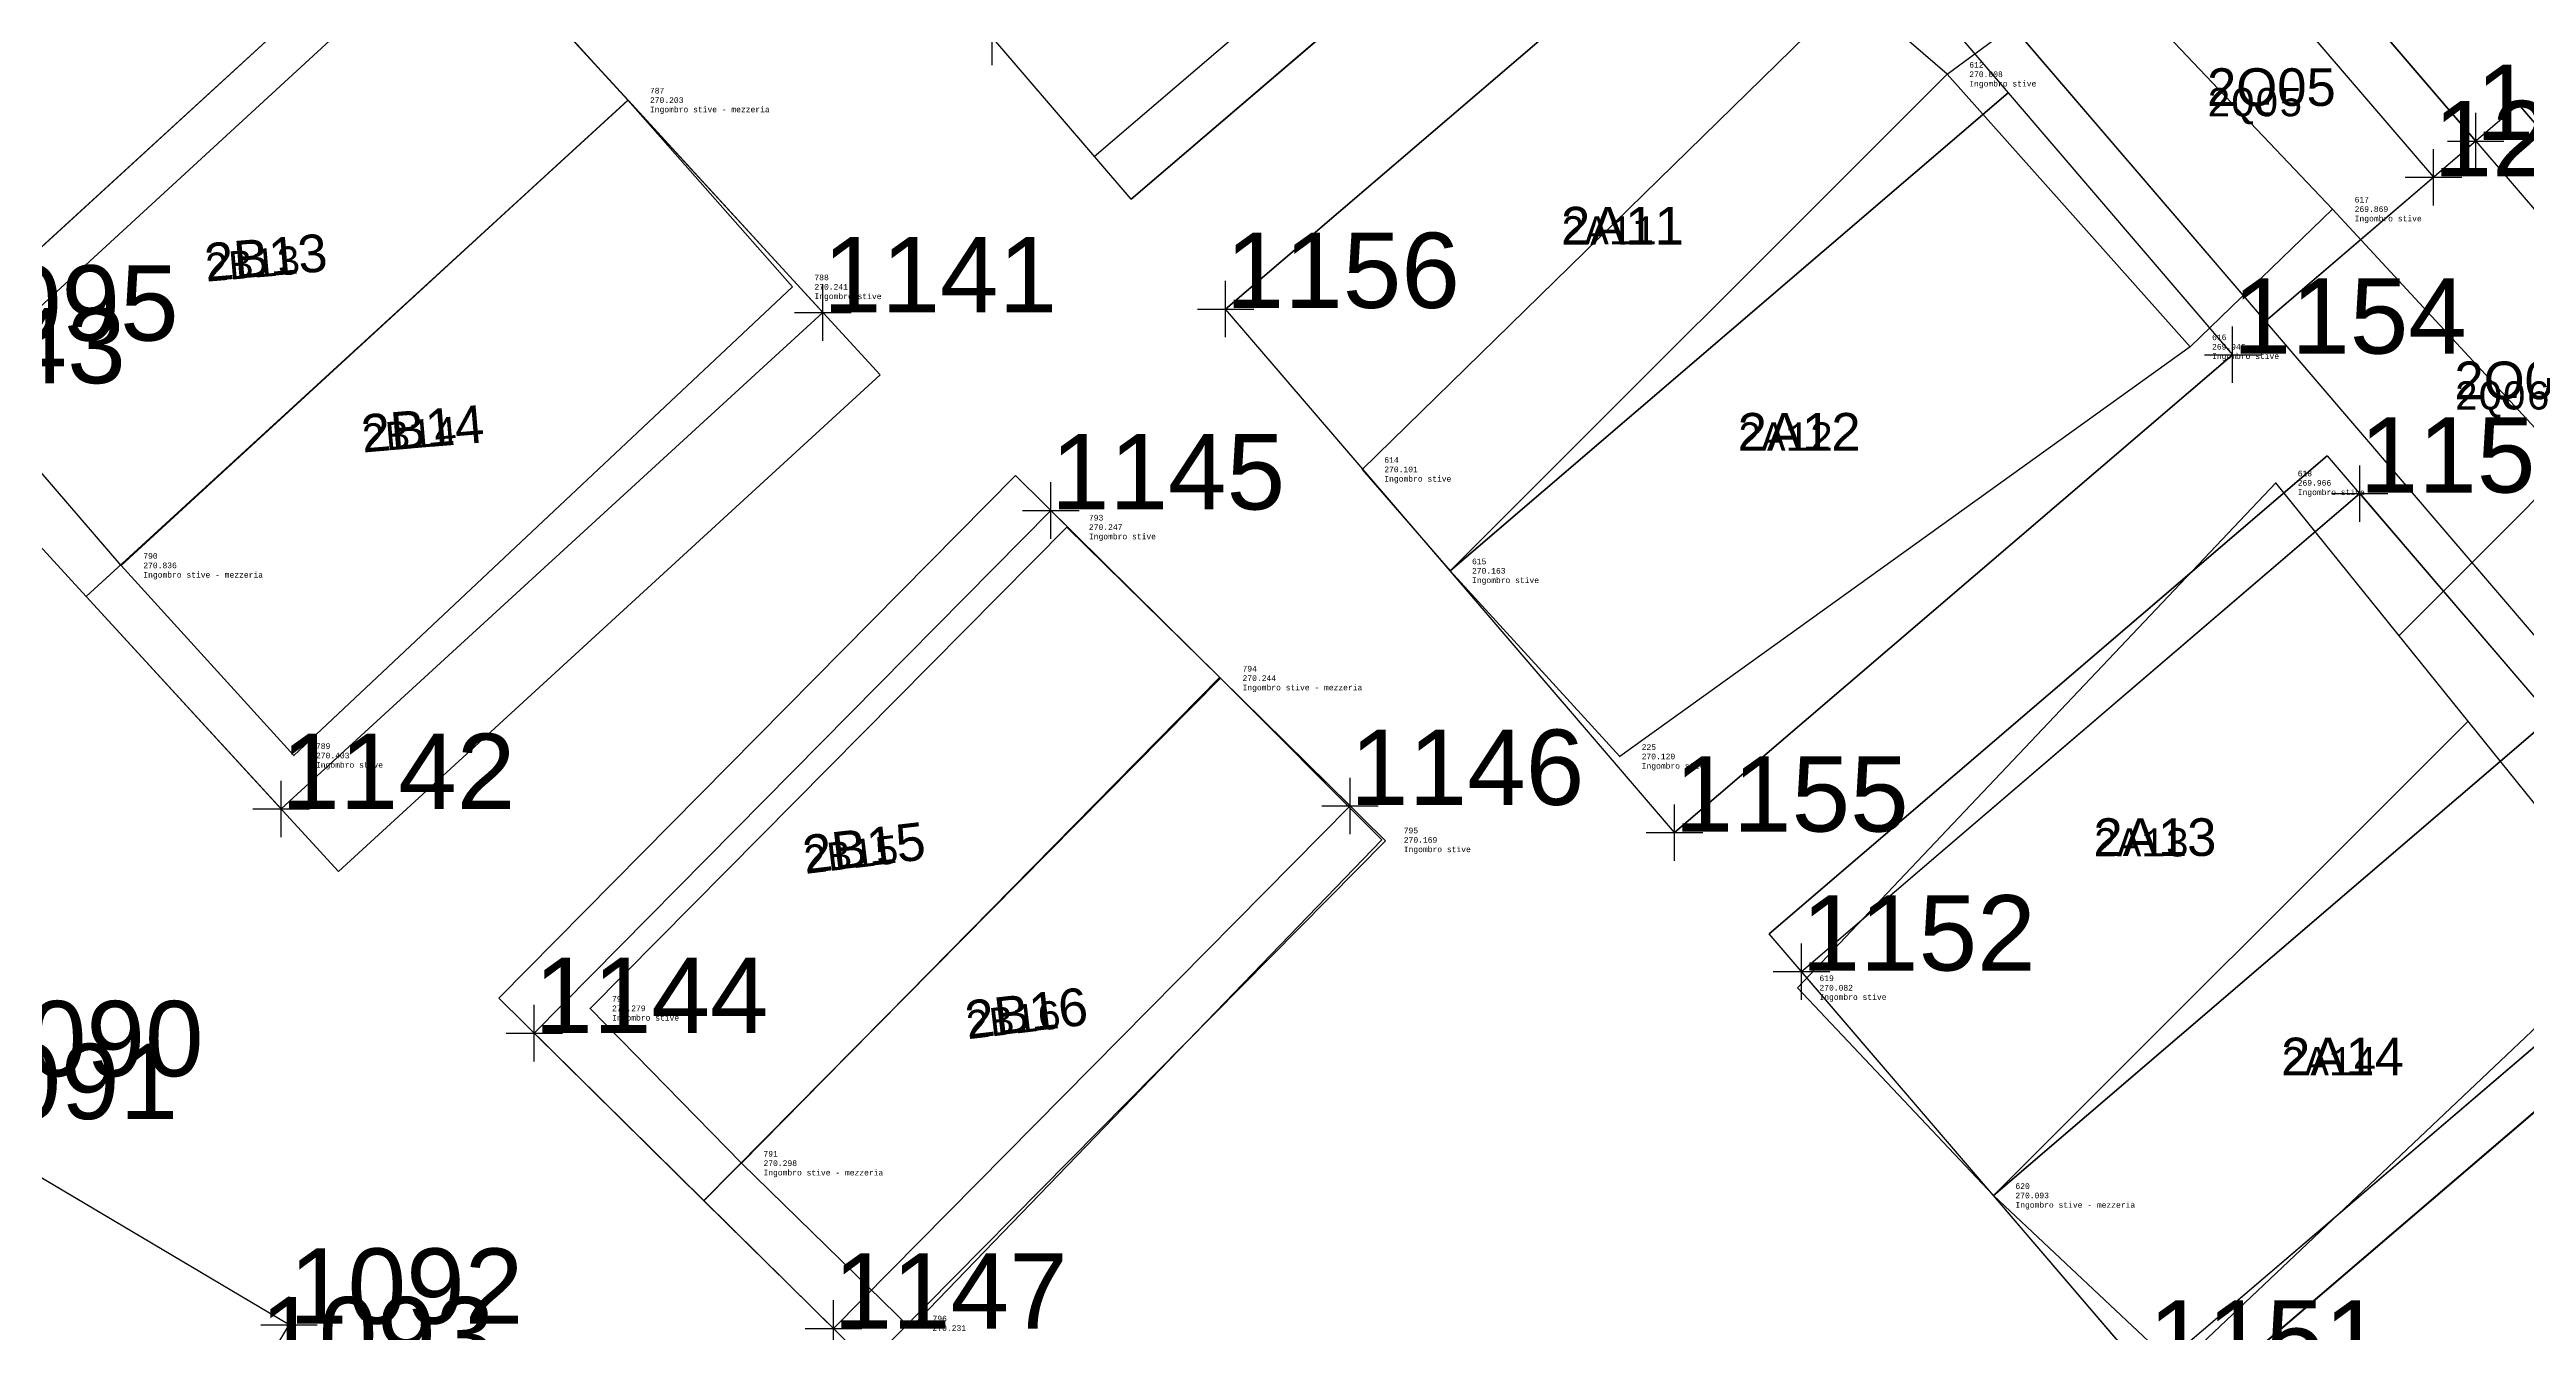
# Model space of a CAD drawing. Extents: x -1000 to 923337, y -63322 to 323191.
# Drawn here: x 299861 to 343669, y 34718 to 57423 of the extents above; entities that cross this region are included whole.
import ezdxf
from ezdxf.enums import TextEntityAlignment as Align

# ---------------------------------------------------------------- set-up
doc = ezdxf.new("R2010")
doc.units = 0
doc.header["$PDMODE"] = 35
doc.header["$PDSIZE"] = 1
for name, color, linetype in [('punti tracciati', 7, 'Continuous'), ('WF nome aree GPS', 7, 'Continuous'), ('WF_ingombro_stive_2', 1, 'Continuous'), ('WF_lato_di_accesso', 40, 'Continuous'), ('WF_nome_aree_GPS', 7, 'Continuous'), ('WF_tracciatura', 30, 'Continuous')]:
    doc.layers.add(name, color=color, linetype=linetype)
for name, color, linetype, lineweight in [('WF ingombro stive 2', 1, 'Continuous', 30), ('WF lato di accesso', 40, 'Continuous', 30), ('WF tracciatura', 30, 'Continuous', 30)]:
    doc.layers.add(name, color=color, linetype=linetype, lineweight=lineweight)
doc.styles.add('FONTSTYLE_1', font='arial.ttf', dxfattribs={"height": 0.2})
doc.styles.add('FONTSTYLE_2', font='arial.ttf', dxfattribs={"height": 0.2})
doc.styles.get("Standard").update_dxf_attribs({"font": 'consola.ttf', "height": 500})

# ---------------------------------------------------------------- blocks, each defined once
blk = doc.blocks.new('rilievo 2')
at = {"color": 8}
for points in [[(386452, -538535, -1704), (395327, -530373, -1769), (398253, -533590, -1788), (401162, -536895, -1750), (392346, -545189, -1588), (389292, -541824, -1156)], [(411241, -540125, -1890), (412792, -541920, -1829), (421587, -533133, -1983), (419887, -531663, -1989)], [(397583, -549663, -1712), (400261, -552403, -1693), (403251, -555320, -1760), (411585, -546682, -1823), (408734, -543819, -1748), (406017, -541146, -1744)]]:
    blk.add_polyline3d(points, close=True, dxfattribs=at)
for points in [[(421587, -533133, -1983), (424264, -531154, -2085), (428403, -535519, -2122), (425881, -537955, -2046)], [(421587, -533133, -1983), (425881, -537955, -2046), (415793, -545205, -1872), (412792, -541920, -1829)], [(389292, -541824, -1156), (398253, -533590, -1788)], [(428403, -535519, -2122), (432567, -540025, -2096), (431834, -540810, -2010), (429576, -543068, -2063)], [(418937, -549298, -1909), (422403, -552975, -1899), (425641, -556017, -1906), (433792, -548296, -2137), (427396, -540363, -2025), (418937, -549298, -1909)], [(400261, -552403, -1693), (408719, -543804, -1748)], [(422403, -552975, -1899), (430797, -544581, -2085)]]:
    blk.add_polyline3d(points, dxfattribs=at)
for p in [(421587, -533133, -1983), (398253, -533590, -1788), (428403, -535519, -2122), (401162, -536895, -1750), (425881, -537955, -2046), (411241, -540125, -1890), (427396, -540363, -2025), (406017, -541146, -1744), (389292, -541824, -1156), (412792, -541920, -1829), (408734, -543819, -1748), (392346, -545189, -1588), (415793, -545205, -1872), (411585, -546682, -1823), (418937, -549298, -1909), (397583, -549663, -1712), (400261, -552403, -1693), (422403, -552975, -1899), (403251, -555320, -1760)]:
    blk.add_point(p, dxfattribs=at)
for s, p in [('270.008', (421976, -533133, -1983)), ('612', (421976, -532966, -1983)), ('270.203', (398642, -533590, -1788)), ('787', (398642, -533423, -1788)), ('Ingombro stive', (421976, -533299, -1983)), ('Ingombro stive - mezzeria', (398642, -533756, -1788)), ('617', (428792, -535352, -2122)), ('269.869', (428792, -535519, -2122)), ('Ingombro stive', (428792, -535686, -2122)), ('270.241', (401551, -536895, -1750)), ('788', (401551, -536728, -1750)), ('Ingombro stive', (401551, -537062, -1750)), ('269.946', (426270, -537955, -2046)), ('616', (426270, -537788, -2046)), ('Ingombro stive', (426270, -538121, -2046)), ('270.101', (411630, -540125, -1890)), ('614', (411630, -539958, -1890)), ('618', (427785, -540197, -2025)), ('Ingombro stive', (411630, -540292, -1890)), ('269.966', (427785, -540363, -2025)), ('Ingombro stive', (427785, -540530, -2025)), ('793', (406406, -540980, -1744)), ('270.247', (406406, -541146, -1744)), ('Ingombro stive', (406406, -541313, -1744)), ('790', (389681, -541657, -1156)), ('270.836', (389681, -541824, -1156)), ('615', (413181, -541753, -1829)), ('270.163', (413181, -541920, -1829)), ('Ingombro stive - mezzeria', (389681, -541991, -1156)), ('Ingombro stive', (413181, -542087, -1829)), ('794', (409123, -543652, -1748)), ('270.244', (409123, -543819, -1748)), ('Ingombro stive - mezzeria', (409123, -543986, -1748)), ('270.403', (392735, -545189, -1588)), ('789', (392735, -545022, -1588)), ('Ingombro stive', (392735, -545355, -1588)), ('225', (416182, -545039, -1872)), ('270.120', (416182, -545205, -1872)), ('Ingombro stive', (416182, -545372, -1872)), ('270.169', (411974, -546682, -1823)), ('795', (411974, -546516, -1823)), ('Ingombro stive', (411974, -546849, -1823)), ('619', (419326, -549131, -1909)), ('270.082', (419326, -549298, -1909)), ('270.279', (397972, -549663, -1712)), ('792', (397972, -549496, -1712)), ('Ingombro stive', (397972, -549830, -1712)), ('Ingombro stive', (419326, -549464, -1909)), ('270.298', (400650, -552403, -1693)), ('791', (400650, -552236, -1693)), ('Ingombro stive - mezzeria', (400650, -552570, -1693)), ('620', (422792, -552809, -1899)), ('270.093', (422792, -552975, -1899)), ('Ingombro stive - mezzeria', (422792, -553142, -1899)), ('270.231', (403640, -555320, -1760)), ('796', (403640, -555153, -1760))]:
    blk.add_text(s, height=100, dxfattribs=at).set_placement(p, align=Align.MIDDLE_LEFT)
blk = doc.blocks.new('Croce___ATS')
at = {"color": 0}
for p, q in [((0, -0.5), (0, 0.5)), ((-0.5, 0), (0.5, 0))]:
    blk.add_line(p, q, dxfattribs=at)
blk = doc.blocks.new('T_P_96')
at = {"color": 7}
blk.add_point((0, 0), dxfattribs=at)
blk.add_blockref('Croce___ATS', (0, 0), dxfattribs=at)
at = {"color": 7, "insert": (0, 0), "char_height": 1.3333, "attachment_point": 7, "style": 'FONTSTYLE_1'}
blk.add_mtext('1090', dxfattribs=at)
blk = doc.blocks.new('T_P_97')
at = {"color": 7}
blk.add_point((0, 0), dxfattribs=at)
blk.add_blockref('Croce___ATS', (0, 0), dxfattribs=at)
at = {"color": 7, "insert": (0, 0), "char_height": 1.3333, "attachment_point": 7, "style": 'FONTSTYLE_1'}
blk.add_mtext('1091', dxfattribs=at)
blk = doc.blocks.new('T_P_98')
at = {"color": 7}
blk.add_point((0, 0), dxfattribs=at)
blk.add_blockref('Croce___ATS', (0, 0), dxfattribs=at)
at = {"color": 7, "insert": (0, 0), "char_height": 1.3333, "attachment_point": 7, "style": 'FONTSTYLE_1'}
blk.add_mtext('1092', dxfattribs=at)
blk = doc.blocks.new('T_P_99')
at = {"color": 7}
blk.add_point((0, 0), dxfattribs=at)
blk.add_blockref('Croce___ATS', (0, 0), dxfattribs=at)
at = {"color": 7, "insert": (0, 0), "char_height": 1.3333, "attachment_point": 7, "style": 'FONTSTYLE_1'}
blk.add_mtext('1093', dxfattribs=at)
blk = doc.blocks.new('T_P_101')
at = {"color": 7}
blk.add_point((0, 0), dxfattribs=at)
blk.add_blockref('Croce___ATS', (0, 0), dxfattribs=at)
at = {"color": 7, "insert": (0, 0), "char_height": 1.3333, "attachment_point": 7, "style": 'FONTSTYLE_1'}
blk.add_mtext('1095', dxfattribs=at)
blk = doc.blocks.new('T_P_147')
at = {"color": 7}
blk.add_point((0, 0), dxfattribs=at)
blk.add_blockref('Croce___ATS', (0, 0), dxfattribs=at)
at = {"color": 7, "insert": (0, 0), "char_height": 1.3333, "attachment_point": 7, "style": 'FONTSTYLE_1'}
blk.add_mtext('1141', dxfattribs=at)
blk = doc.blocks.new('T_P_148')
at = {"color": 7}
blk.add_point((0, 0), dxfattribs=at)
blk.add_blockref('Croce___ATS', (0, 0), dxfattribs=at)
at = {"color": 7, "insert": (0, 0), "char_height": 1.3333, "attachment_point": 7, "style": 'FONTSTYLE_1'}
blk.add_mtext('1142', dxfattribs=at)
blk = doc.blocks.new('T_P_149')
at = {"color": 7}
blk.add_point((0, 0), dxfattribs=at)
blk.add_blockref('Croce___ATS', (0, 0), dxfattribs=at)
at = {"color": 7, "insert": (0, 0), "char_height": 1.3333, "attachment_point": 7, "style": 'FONTSTYLE_1'}
blk.add_mtext('1143', dxfattribs=at)
blk = doc.blocks.new('T_P_150')
at = {"color": 7}
blk.add_point((0, 0), dxfattribs=at)
blk.add_blockref('Croce___ATS', (0, 0), dxfattribs=at)
at = {"color": 7, "insert": (0, 0), "char_height": 1.3333, "attachment_point": 7, "style": 'FONTSTYLE_1'}
blk.add_mtext('1144', dxfattribs=at)
blk = doc.blocks.new('T_P_151')
at = {"color": 7}
blk.add_point((0, 0), dxfattribs=at)
blk.add_blockref('Croce___ATS', (0, 0), dxfattribs=at)
at = {"color": 7, "insert": (0, 0), "char_height": 1.3333, "attachment_point": 7, "style": 'FONTSTYLE_1'}
blk.add_mtext('1145', dxfattribs=at)
blk = doc.blocks.new('T_P_152')
at = {"color": 7}
blk.add_point((0, 0), dxfattribs=at)
blk.add_blockref('Croce___ATS', (0, 0), dxfattribs=at)
at = {"color": 7, "insert": (0, 0), "char_height": 1.3333, "attachment_point": 7, "style": 'FONTSTYLE_1'}
blk.add_mtext('1146', dxfattribs=at)
blk = doc.blocks.new('T_P_153')
at = {"color": 7}
blk.add_point((0, 0), dxfattribs=at)
blk.add_blockref('Croce___ATS', (0, 0), dxfattribs=at)
at = {"color": 7, "insert": (0, 0), "char_height": 1.3333, "attachment_point": 7, "style": 'FONTSTYLE_1'}
blk.add_mtext('1147', dxfattribs=at)
blk = doc.blocks.new('T_P_157')
at = {"color": 7}
blk.add_point((0, 0), dxfattribs=at)
blk.add_blockref('Croce___ATS', (0, 0), dxfattribs=at)
at = {"color": 7, "insert": (0, 0), "char_height": 1.3333, "attachment_point": 7, "style": 'FONTSTYLE_1'}
blk.add_mtext('1151', dxfattribs=at)
blk = doc.blocks.new('T_P_158')
at = {"color": 7}
blk.add_point((0, 0), dxfattribs=at)
blk.add_blockref('Croce___ATS', (0, 0), dxfattribs=at)
at = {"color": 7, "insert": (0, 0), "char_height": 1.3333, "attachment_point": 7, "style": 'FONTSTYLE_1'}
blk.add_mtext('1152', dxfattribs=at)
blk = doc.blocks.new('T_P_159')
at = {"color": 7}
blk.add_point((0, 0), dxfattribs=at)
blk.add_blockref('Croce___ATS', (0, 0), dxfattribs=at)
at = {"color": 7, "insert": (0, 0), "char_height": 1.3333, "attachment_point": 7, "style": 'FONTSTYLE_1'}
blk.add_mtext('1153', dxfattribs=at)
blk = doc.blocks.new('T_P_160')
at = {"color": 7}
blk.add_point((0, 0), dxfattribs=at)
blk.add_blockref('Croce___ATS', (0, 0), dxfattribs=at)
at = {"color": 7, "insert": (0, 0), "char_height": 1.3333, "attachment_point": 7, "style": 'FONTSTYLE_1'}
blk.add_mtext('1154', dxfattribs=at)
blk = doc.blocks.new('T_P_161')
at = {"color": 7}
blk.add_point((0, 0), dxfattribs=at)
blk.add_blockref('Croce___ATS', (0, 0), dxfattribs=at)
at = {"color": 7, "insert": (0, 0), "char_height": 1.3333, "attachment_point": 7, "style": 'FONTSTYLE_1'}
blk.add_mtext('1155', dxfattribs=at)
blk = doc.blocks.new('T_P_162')
at = {"color": 7}
blk.add_point((0, 0), dxfattribs=at)
blk.add_blockref('Croce___ATS', (0, 0), dxfattribs=at)
at = {"color": 7, "insert": (0, 0), "char_height": 1.3333, "attachment_point": 7, "style": 'FONTSTYLE_1'}
blk.add_mtext('1156', dxfattribs=at)
blk = doc.blocks.new('T_P_165')
at = {"color": 7}
blk.add_point((0, 0), dxfattribs=at)
blk.add_blockref('Croce___ATS', (0, 0), dxfattribs=at)
at = {"color": 7, "insert": (0, 0), "char_height": 1.3333, "attachment_point": 7, "style": 'FONTSTYLE_1'}
blk.add_mtext('1159', dxfattribs=at)
blk = doc.blocks.new('T_P_212')
at = {"color": 7}
blk.add_point((0, 0), dxfattribs=at)
blk.add_blockref('Croce___ATS', (0, 0), dxfattribs=at)
at = {"color": 7, "insert": (0, 0), "char_height": 1.3333, "attachment_point": 7, "style": 'FONTSTYLE_1'}
blk.add_mtext('1207', dxfattribs=at)
blk = doc.blocks.new('T_P_213')
at = {"color": 7}
blk.add_point((0, 0), dxfattribs=at)
blk.add_blockref('Croce___ATS', (0, 0), dxfattribs=at)
at = {"color": 7, "insert": (0, 0), "char_height": 1.3333, "attachment_point": 7, "style": 'FONTSTYLE_1'}
blk.add_mtext('1208', dxfattribs=at)
blk = doc.blocks.new('punti tracciatura 2')
at = {"layer": 'WF_ingombro_stive_2', "ltscale": 0.5, "flags": 128}
for points, elevation in [([(1346668.903, -3476.969), (1346672.871, -3481.602), (1346662.998, -3490.059), (1346659.03, -3485.426)], 270.163), ([(1346645.015, -3477.972), (1346648.46, -3481.728), (1346638.878, -3490.514), (1346635.434, -3486.758)], 270.203), ([(1346648.46, -3481.728), (1346651.906, -3485.487), (1346642.325, -3494.273), (1346638.878, -3490.514)], 270.203), ([(1346672.871, -3481.602), (1346676.84, -3486.234), (1346666.967, -3494.692), (1346662.998, -3490.059)], 270.163), ([(1346639.761, -3507.96), (1346642.465, -3503.402), (1346636.36, -3499.78), (1346633.656, -3504.338)], 274.025)]:
    blk.add_lwpolyline(points, close=True, dxfattribs=dict(at, elevation=elevation))
for points, elevation in [([(1346681.139, -3482.453), (1346677.419, -3485.642), (1346672.605, -3480.022), (1346675.575, -3477.476)], 270.364), ([(1346685.953, -3488.073), (1346682.233, -3491.262), (1346677.419, -3485.642), (1346680.392, -3483.094)], 270.364), ([(1346679.087, -3488.693), (1346682.482, -3492.657), (1346672.609, -3501.114), (1346669.214, -3497.151)], 270.093), ([(1346655.939, -3488.992), (1346658.94, -3491.958), (1346649.803, -3501.205), (1346646.802, -3498.24)], 270.244), ([(1346652.093, -3503.468), (1346649.803, -3501.205), (1346658.94, -3491.958), (1346661.23, -3494.22)], 270.244), ([(1346675.354, -3504.318), (1346672.609, -3501.114), (1346682.482, -3492.657), (1346685.229, -3495.864)], 270.093)]:
    blk.add_lwpolyline(points, dxfattribs=dict(at, elevation=elevation))
at = {"layer": 'WF_lato_di_accesso', "ltscale": 0.5}
for p, q in [((1346668.903, -3476.969, 270.163), (1346659.03, -3485.426, 270.163)), ((1346645.015, -3477.972, 270.203), (1346635.434, -3486.758, 270.203)), ((1346642.325, -3494.273, 270.203), (1346651.906, -3485.487, 270.203)), ((1346666.967, -3494.692, 270.163), (1346676.84, -3486.234, 270.163)), ((1346642.465, -3503.402, 274.025), (1346636.36, -3499.78, 274.025))]:
    blk.add_line(p, q, dxfattribs=at)
at = {"layer": 'WF_tracciatura', "ltscale": 0.5}
for p, q in [((1346656.309, -3455.004, 270.364), (1346680.391, -3483.094, 270.364)), ((1346681.139, -3482.453, 270.364), (1346700.395, -3504.933, 270.364)), ((1346669.214, -3497.151, 270.093), (1346679.087, -3488.693, 270.093)), ((1346646.802, -3498.24, 270.244), (1346655.939, -3488.992, 270.244)), ((1346652.093, -3503.468, 270.244), (1346661.23, -3494.22, 270.244)), ((1346675.354, -3504.318, 270.093), (1346685.23, -3495.864, 265.21))]:
    blk.add_line(p, q, dxfattribs=at)
at = {"color": 7}
for name, p in [('T_P_165', (1346654.898, -3480.613, 270.125)), ('T_P_213', (1346681.139, -3482.453, 270.364)), ('T_P_212', (1346680.392, -3483.094, 270.364)), ('T_P_147', (1346651.906, -3485.487, 270.203)), ('T_P_162', (1346659.03, -3485.426, 270.163)), ('T_P_101', (1346636.369, -3486.004, 274.025)), ('T_P_160', (1346676.84, -3486.234, 270.163)), ('T_P_149', (1346635.434, -3486.758, 270.203)), ('T_P_159', (1346679.087, -3488.693, 270.093)), ('T_P_151', (1346655.939, -3488.992, 270.244)), ('T_P_148', (1346642.325, -3494.273, 270.203)), ('T_P_152', (1346661.23, -3494.22, 270.244)), ('T_P_161', (1346666.967, -3494.692, 270.163)), ('T_P_158', (1346669.214, -3497.151, 270.093)), ('T_P_150', (1346646.802, -3498.24, 270.244)), ('T_P_96', (1346636.81, -3499.022, 274.025)), ('T_P_97', (1346636.36, -3499.78, 274.025)), ('T_P_98', (1346642.465, -3503.402, 274.025)), ('T_P_153', (1346652.093, -3503.468, 270.244)), ('T_P_99', (1346641.955, -3504.262, 274.025)), ('T_P_157', (1346675.354, -3504.318, 270.093))]:
    blk.add_blockref(name, p, dxfattribs=at)
at = {"layer": 'WF_nome_aree_GPS', "char_height": 0.6667, "attachment_point": 7, "style": 'FONTSTYLE_2'}
for s, insert in [('2Q05', (1346676.386, -3482.015, 270.315)), ('2A11', (1346664.96, -3484.284, 268.486)), ('2Q06', (1346680.762, -3487.205, 270.315)), ('2A12', (1346668.085, -3487.932, 270.114)), ('2A13', (1346674.378, -3495.114, 270.044)), ('2A14', (1346677.696, -3498.987, 270.044))]:
    blk.add_mtext(s, dxfattribs=dict(at, insert=insert))
for s, insert, rotation in [('2B13', (1346640.998, -3484.944, 270.154), 4.8), ('2B14', (1346643.769, -3487.966, 270.154), 4.8), ('2B15', (1346651.592, -3495.424, 270.195), 6.7), ('2B16', (1346654.464, -3498.35, 270.195), 6.7)]:
    blk.add_mtext(s, dxfattribs=dict(at, insert=insert, rotation=rotation))

msp = doc.modelspace()

# ---------------------------------------------------------------- linework, layer by layer
at = {"layer": 'WF ingombro stive 2'}
for points, elevation in [([(323007.6, 70063.9), (328862.6, 63228.8), (318989.7, 54771.5), (313134.7, 61606.7)], -1866.7), ([(337956.9, 61423.5), (342771, 55803.6), (339051, 52614.3), (334236.9, 58234.3)], -1627.5), ([(330535.2, 61287.3), (334503.6, 56654.6), (324630.7, 48197.3), (320662.3, 52830)], -1828.7), ([(306647.3, 60284.2), (310091.8, 56527.9), (300510.3, 47741.9), (297065.8, 51498.2)], -1788.4), ([(310091.8, 56527.9), (314552.4, 51663.4), (304970.9, 42877.4), (300510.3, 47741.9)], -1788.4), ([(334503.6, 56654.6), (338472, 52021.9), (328599, 43564.7), (324630.7, 48197.3)], -1828.7), ([(343530.5, 56454.1), (348344.6, 50834.1), (343865.1, 46994.3), (339051, 52614.3)], -1627.5), ([(340146, 50232.1), (344114.3, 45599.4), (334241.4, 37142.1), (330273, 41774.8)], -1898.7), ([(316944.9, 49883), (320572.7, 46298.4), (311435.4, 37051.2), (307807.7, 40635.8)], -1747.8), ([(320572.7, 46298.4), (323489.1, 43416.7), (314351.9, 34169.5), (311435.4, 37051.2)], -1747.8), ([(344114.3, 45599.4), (347432.2, 41726.1), (337559.2, 33268.9), (334241.4, 37142.1)], -1898.7), ([(301393.3, 30296.3), (304097.5, 34854.5), (297992.4, 38476.3), (295288.2, 33918)], 2033.3)]:
    msp.add_lwpolyline(points, close=True, dxfattribs=dict(at, elevation=elevation))
at = {"layer": 'WF lato di accesso'}
for p, q in [((318989.7, 54771.5, -1866.7), (328862.6, 63228.8, -1866.7)), ((342771, 55803.6, -1627.5), (337956.9, 61423.5, -1627.5)), ((330535.2, 61287.3, -1828.7), (320662.3, 52830, -1828.7)), ((306647.3, 60284.2, -1788.4), (297065.8, 51498.2, -1788.4)), ((348344.6, 50834.1, -1627.5), (343530.5, 56454.1, -1627.5)), ((328599, 43564.7, -1828.7), (338472, 52021.9, -1828.7)), ((304970.9, 42877.4, -1788.4), (314552.4, 51663.4, -1788.4)), ((340146, 50232.1, -1898.7), (330273, 41774.8, -1898.7)), ((316944.9, 49883, -1747.8), (307807.7, 40635.8, -1747.8)), ((314351.9, 34169.5, -1747.8), (323489.1, 43416.7, -1747.8)), ((337559.2, 33268.9, -1898.7), (347434.6, 41723.3, -6781.3)), ((304097.5, 34854.5, 2033.3), (297992.4, 38476.3, 2033.3))]:
    msp.add_line(p, q, dxfattribs=at)
at = {"layer": 'WF tracciatura'}
for p, q in [((317941.3, 83252.6, -1627.5), (342023.6, 55162.8, -1627.5)), ((318339.1, 55531, -1866.7), (328212.1, 63988.2, -1866.7)), ((342771, 55803.6, -1627.5), (362027.5, 33323.6, -1627.5)), ((330846.1, 41105.8, -1898.7), (340719, 49563, -1898.7)), ((308434.3, 40016.6, -1747.8), (317571.5, 49263.9, -1747.8)), ((313725.2, 34788.6, -1747.8), (322862.5, 44035.8, -1747.8)), ((336986.3, 33938.1, -1898.7), (346861.7, 42392.5, -6781.3))]:
    msp.add_line(p, q, dxfattribs=at)

# ---------------------------------------------------------------- block references
at = {"color": 251}
msp.add_blockref('rilievo 2', (-88161.4, 590117.4), dxfattribs=at)
at = {"layer": 'punti tracciati', "xscale": 1000, "yscale": 1000, "zscale": 1000}
msp.add_blockref('punti tracciatura 2', (-1346338367.3, 3538255.9, -271991), dxfattribs=at)

# ---------------------------------------------------------------- texts
at = {"layer": 'WF nome aree GPS'}
for s, p in [('2Q05', (338018.3, 56240.9, -1676.3)), ('2A11', (326592.2, 53972.3, -3505)), ('2Q06', (342394.3, 51051.3, -1676.3)), ('2A12', (329717, 50324.4, -1877.5)), ('2A13', (336009.9, 43142.4, -1947.5)), ('2A14', (339327.7, 39269.1, -1947.5))]:
    msp.add_text(s, height=500, dxfattribs=at).set_placement(p)
for s, rotation, p in [('2B13', 4.83592, (302630, 53312.7, -1837.1)), ('2B14', 4.83592, (305400.9, 50290.8, -1837.1)), ('2B15', 6.77869, (313224.1, 42832.1, -1796.5)), ('2B16', 6.77869, (316095.9, 39905.9, -1796.5))]:
    msp.add_text(s, height=500, rotation=rotation, dxfattribs=at).set_placement(p)

doc.saveas('drawing.dxf')
